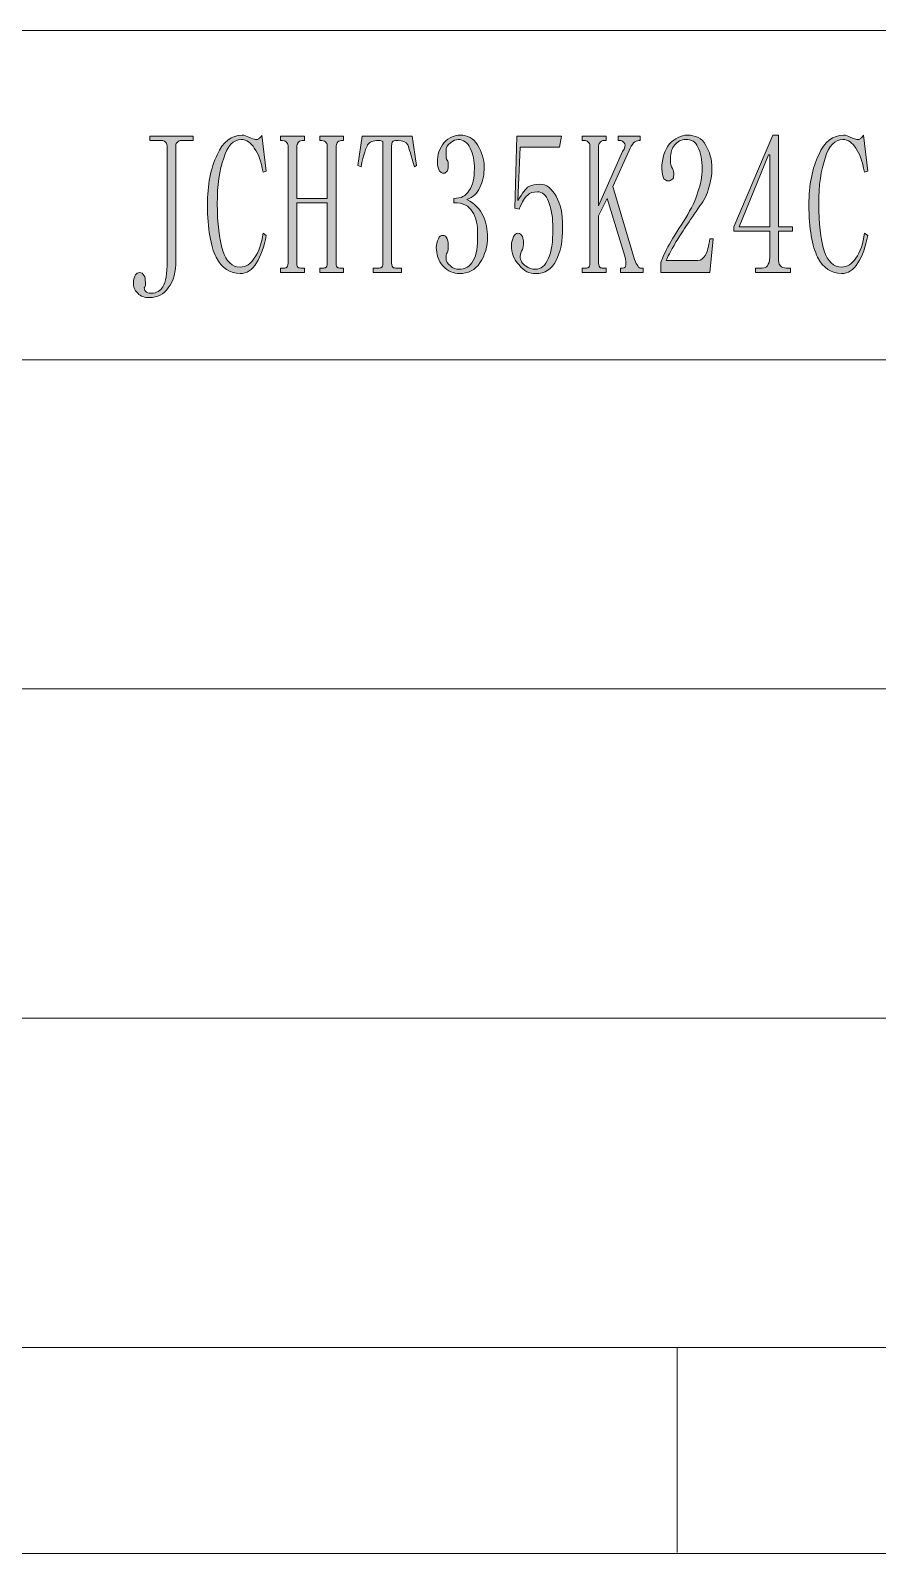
# Model space of a CAD drawing. Header units: millimetres. Extents: x 0 to 297, y 0 to 208.
# Drawn here: x 209.46 to 224.36, y 0.1 to 26.87 of the extents above; entities that cross this region are included whole.
import ezdxf

# ---------------------------------------------------------------- set-up
doc = ezdxf.new("R2010")
doc.units = ezdxf.units.MM

msp = doc.modelspace()

# ---------------------------------------------------------------- hatches: boundary and pattern name
h = msp.add_hatch(color=7)
edge = h.paths.add_edge_path(flags=0)
edge.add_spline(control_points=[(211.864222, 24.819626), (211.864222, 24.858079), (211.864222, 24.877129), (211.845172, 24.896179), (211.825769, 24.915582), (211.806719, 24.934632), (211.787669, 24.934632), (211.787669, 24.934632), (211.557658, 24.934632), (211.557658, 24.934632), (211.557658, 24.934632), (211.557658, 25.011185), (211.557658, 25.011185), (211.557658, 25.011185), (212.324244, 25.011185), (212.324244, 25.011185), (212.324244, 25.011185), (212.324244, 24.934632), (212.324244, 24.934632), (212.324244, 24.934632), (212.094233, 24.934632), (212.094233, 24.934632), (212.075183, 24.934632), (212.055781, 24.915582), (212.036731, 24.896179), (212.017681, 24.877129), (212.017681, 24.858079), (212.017681, 24.819626), (212.017681, 24.819626), (212.017681, 22.826432), (212.017681, 22.826432), (212.017681, 22.634874), (211.979228, 22.462365), (211.883272, 22.34736), (211.806719, 22.232354), (211.691714, 22.174851), (211.557658, 22.174851), (211.461703, 22.174851), (211.4042, 22.193901), (211.346697, 22.251404), (211.289194, 22.308907), (211.270144, 22.36641), (211.270144, 22.442963), (211.270144, 22.500465), (211.289194, 22.538918), (211.308597, 22.577371), (211.327647, 22.596421), (211.346697, 22.615471), (211.38515, 22.615471), (211.4042, 22.615471), (211.442653, 22.596421), (211.461703, 22.557968), (211.481106, 22.538918), (211.481106, 22.481415), (211.481106, 22.442963), (211.481106, 22.423913), (211.481106, 22.404863), (211.481106, 22.38546), (211.481106, 22.36641), (211.461703, 22.36641), (211.461703, 22.34736), (211.461703, 22.308907), (211.481106, 22.289857), (211.500156, 22.270454), (211.538608, 22.251404), (211.557658, 22.251404), (211.596111, 22.251404), (211.672664, 22.251404), (211.749217, 22.289857), (211.787669, 22.36641), (211.845172, 22.442963), (211.864222, 22.596421), (211.864222, 22.807382), (211.864222, 22.807382), (211.864222, 24.819626), (211.864222, 24.819626), (211.864222, 24.819626), (211.864222, 24.819626), (211.864222, 24.819626)], knot_values=[0, 0, 0, 0, 1, 1, 1, 2, 2, 2, 3, 3, 3, 4, 4, 4, 5, 5, 5, 6, 6, 6, 7, 7, 7, 8, 8, 8, 9, 9, 9, 10, 10, 10, 11, 11, 11, 12, 12, 12, 13, 13, 13, 14, 14, 14, 15, 15, 15, 16, 16, 16, 17, 17, 17, 18, 18, 18, 19, 19, 19, 20, 20, 20, 21, 21, 21, 22, 22, 22, 23, 23, 23, 24, 24, 24, 25, 25, 25, 26, 26, 26, 26], degree=3, periodic=1)
h = msp.add_hatch(color=7)
edge = h.paths.add_edge_path(flags=0)
edge.add_spline(control_points=[(213.148333, 22.596421), (212.975825, 22.596421), (212.822367, 22.692376), (212.726764, 22.883935), (212.630808, 23.075493), (212.573306, 23.382057), (212.573306, 23.803979), (212.573306, 24.148643), (212.630808, 24.45556), (212.745814, 24.685571), (212.841769, 24.915582), (212.994875, 25.030588), (213.186786, 25.030588), (213.224886, 25.030588), (213.263339, 25.011185), (213.301792, 24.992135), (213.359294, 24.973085), (213.397394, 24.953682), (213.416797, 24.953682), (213.435847, 24.953682), (213.4743, 24.953682), (213.4743, 24.973085), (213.49335, 24.973085), (213.5124, 24.992135), (213.531803, 25.030588), (213.531803, 25.030588), (213.608356, 24.398057), (213.608356, 24.398057), (213.608356, 24.398057), (213.550853, 24.378654), (213.550853, 24.378654), (213.5124, 24.570565), (213.4743, 24.704621), (213.397394, 24.800576), (213.339892, 24.896179), (213.263339, 24.953682), (213.167383, 24.953682), (213.033328, 24.953682), (212.918322, 24.838676), (212.860819, 24.628068), (212.784267, 24.417107), (212.745814, 24.148643), (212.745814, 23.823029), (212.745814, 23.478013), (212.784267, 23.209549), (212.841769, 22.99894), (212.899272, 22.807382), (213.014278, 22.711426), (213.148333, 22.711426), (213.244289, 22.711426), (213.339892, 22.768929), (213.397394, 22.864885), (213.4743, 22.97989), (213.531803, 23.132996), (213.550853, 23.305504), (213.550853, 23.305504), (213.608356, 23.267051), (213.608356, 23.267051), (213.569903, 23.075493), (213.5124, 22.902985), (213.435847, 22.787979), (213.359294, 22.653924), (213.263339, 22.596421), (213.148333, 22.596421), (213.148333, 22.596421), (213.148333, 22.596421), (213.148333, 22.596421), (213.148333, 22.596421), (213.148333, 22.596421), (213.148333, 22.596421)], knot_values=[0, 0, 0, 0, 1, 1, 1, 2, 2, 2, 3, 3, 3, 4, 4, 4, 5, 5, 5, 6, 6, 6, 7, 7, 7, 8, 8, 8, 9, 9, 9, 10, 10, 10, 11, 11, 11, 12, 12, 12, 13, 13, 13, 14, 14, 14, 15, 15, 15, 16, 16, 16, 17, 17, 17, 18, 18, 18, 19, 19, 19, 20, 20, 20, 21, 21, 21, 22, 22, 22, 23, 23, 23, 23], degree=3, periodic=1)
h = msp.add_hatch(color=7)
edge = h.paths.add_edge_path(flags=0)
edge.add_spline(control_points=[(214.834964, 22.807382), (214.834964, 22.768929), (214.834964, 22.730476), (214.854014, 22.711426), (214.873064, 22.692376), (214.892467, 22.692376), (214.930919, 22.692376), (214.930919, 22.692376), (214.969019, 22.692376), (214.969019, 22.692376), (214.969019, 22.692376), (214.969019, 22.615471), (214.969019, 22.615471), (214.969019, 22.615471), (214.54745, 22.615471), (214.54745, 22.615471), (214.54745, 22.615471), (214.54745, 22.692376), (214.54745, 22.692376), (214.54745, 22.692376), (214.604953, 22.692376), (214.604953, 22.692376), (214.624003, 22.692376), (214.643406, 22.692376), (214.662456, 22.711426), (214.681506, 22.730476), (214.681506, 22.768929), (214.681506, 22.807382), (214.681506, 22.807382), (214.681506, 23.842079), (214.681506, 23.842079), (214.681506, 23.842079), (214.144931, 23.842079), (214.144931, 23.842079), (214.144931, 23.842079), (214.144931, 22.807382), (214.144931, 22.807382), (214.144931, 22.768929), (214.144931, 22.730476), (214.163981, 22.711426), (214.183383, 22.692376), (214.202433, 22.692376), (214.240886, 22.692376), (214.240886, 22.692376), (214.278986, 22.692376), (214.278986, 22.692376), (214.278986, 22.692376), (214.278986, 22.615471), (214.278986, 22.615471), (214.278986, 22.615471), (213.857417, 22.615471), (213.857417, 22.615471), (213.857417, 22.615471), (213.857417, 22.692376), (213.857417, 22.692376), (213.857417, 22.692376), (213.914919, 22.692376), (213.914919, 22.692376), (213.933969, 22.692376), (213.953372, 22.692376), (213.972422, 22.711426), (213.991472, 22.730476), (213.991472, 22.768929), (213.991472, 22.807382), (213.991472, 22.807382), (213.991472, 24.819626), (213.991472, 24.819626), (213.991472, 24.858079), (213.991472, 24.877129), (213.972422, 24.896179), (213.953372, 24.915582), (213.933969, 24.934632), (213.895869, 24.934632), (213.895869, 24.934632), (213.857417, 24.934632), (213.857417, 24.934632), (213.857417, 24.934632), (213.857417, 25.011185), (213.857417, 25.011185), (213.857417, 25.011185), (214.278986, 25.011185), (214.278986, 25.011185), (214.278986, 25.011185), (214.278986, 24.934632), (214.278986, 24.934632), (214.278986, 24.934632), (214.240886, 24.934632), (214.240886, 24.934632), (214.202433, 24.934632), (214.183383, 24.915582), (214.163981, 24.896179), (214.163981, 24.877129), (214.144931, 24.858079), (214.144931, 24.819626), (214.144931, 24.819626), (214.144931, 23.918985), (214.144931, 23.918985), (214.144931, 23.918985), (214.681506, 23.918985), (214.681506, 23.918985), (214.681506, 23.918985), (214.681506, 24.819626), (214.681506, 24.819626), (214.681506, 24.858079), (214.681506, 24.877129), (214.662456, 24.896179), (214.643406, 24.915582), (214.624003, 24.934632), (214.585903, 24.934632), (214.585903, 24.934632), (214.54745, 24.934632), (214.54745, 24.934632), (214.54745, 24.934632), (214.54745, 25.011185), (214.54745, 25.011185), (214.54745, 25.011185), (214.969019, 25.011185), (214.969019, 25.011185), (214.969019, 25.011185), (214.969019, 24.934632), (214.969019, 24.934632), (214.969019, 24.934632), (214.930919, 24.934632), (214.930919, 24.934632), (214.892467, 24.934632), (214.873064, 24.915582), (214.854014, 24.896179), (214.854014, 24.877129), (214.834964, 24.858079), (214.834964, 24.819626), (214.834964, 24.819626), (214.834964, 22.807382), (214.834964, 22.807382), (214.834964, 22.807382), (214.834964, 22.807382), (214.834964, 22.807382)], knot_values=[0, 0, 0, 0, 1, 1, 1, 2, 2, 2, 3, 3, 3, 4, 4, 4, 5, 5, 5, 6, 6, 6, 7, 7, 7, 8, 8, 8, 9, 9, 9, 10, 10, 10, 11, 11, 11, 12, 12, 12, 13, 13, 13, 14, 14, 14, 15, 15, 15, 16, 16, 16, 17, 17, 17, 18, 18, 18, 19, 19, 19, 20, 20, 20, 21, 21, 21, 22, 22, 22, 23, 23, 23, 24, 24, 24, 25, 25, 25, 26, 26, 26, 27, 27, 27, 28, 28, 28, 29, 29, 29, 30, 30, 30, 31, 31, 31, 32, 32, 32, 33, 33, 33, 34, 34, 34, 35, 35, 35, 36, 36, 36, 37, 37, 37, 38, 38, 38, 39, 39, 39, 40, 40, 40, 41, 41, 41, 42, 42, 42, 43, 43, 43, 44, 44, 44, 45, 45, 45, 45], degree=3, periodic=1)
h = msp.add_hatch(color=7)
edge = h.paths.add_edge_path(flags=0)
edge.add_spline(control_points=[(215.984667, 22.615471), (215.984667, 22.615471), (215.486544, 22.615471), (215.486544, 22.615471), (215.486544, 22.615471), (215.486544, 22.692376), (215.486544, 22.692376), (215.486544, 22.692376), (215.5825, 22.692376), (215.5825, 22.692376), (215.60155, 22.692376), (215.6206, 22.692376), (215.640003, 22.711426), (215.659053, 22.730476), (215.659053, 22.768929), (215.659053, 22.807382), (215.659053, 22.807382), (215.659053, 24.800576), (215.659053, 24.800576), (215.659053, 24.858079), (215.659053, 24.915582), (215.659053, 24.915582), (215.640003, 24.934632), (215.6206, 24.934632), (215.5825, 24.934632), (215.486544, 24.934632), (215.429042, 24.915582), (215.390589, 24.858079), (215.371539, 24.819626), (215.314036, 24.685571), (215.275583, 24.47461), (215.275583, 24.47461), (215.218081, 24.49366), (215.218081, 24.49366), (215.218081, 24.49366), (215.294986, 25.011185), (215.294986, 25.011185), (215.294986, 25.011185), (216.176578, 25.011185), (216.176578, 25.011185), (216.176578, 25.011185), (216.253131, 24.49366), (216.253131, 24.49366), (216.253131, 24.49366), (216.214678, 24.47461), (216.214678, 24.47461), (216.157175, 24.666168), (216.119075, 24.800576), (216.099672, 24.858079), (216.061572, 24.915582), (216.004069, 24.934632), (215.927517, 24.934632), (215.869661, 24.934632), (215.831561, 24.934632), (215.831561, 24.915582), (215.812511, 24.915582), (215.812511, 24.858079), (215.812511, 24.781174), (215.812511, 24.781174), (215.812511, 22.807382), (215.812511, 22.807382), (215.812511, 22.768929), (215.812511, 22.730476), (215.831561, 22.711426), (215.850611, 22.692376), (215.869661, 22.692376), (215.908114, 22.692376), (215.908114, 22.692376), (215.984667, 22.692376), (215.984667, 22.692376), (215.984667, 22.692376), (215.984667, 22.615471), (215.984667, 22.615471), (215.984667, 22.615471), (215.984667, 22.615471), (215.984667, 22.615471)], knot_values=[0, 0, 0, 0, 1, 1, 1, 2, 2, 2, 3, 3, 3, 4, 4, 4, 5, 5, 5, 6, 6, 6, 7, 7, 7, 8, 8, 8, 9, 9, 9, 10, 10, 10, 11, 11, 11, 12, 12, 12, 13, 13, 13, 14, 14, 14, 15, 15, 15, 16, 16, 16, 17, 17, 17, 18, 18, 18, 19, 19, 19, 20, 20, 20, 21, 21, 21, 22, 22, 22, 23, 23, 23, 24, 24, 24, 25, 25, 25, 25], degree=3, periodic=1)
h = msp.add_hatch(color=7)
edge = h.paths.add_edge_path(flags=0)
edge.add_spline(control_points=[(217.498789, 23.248001), (217.498789, 23.075493), (217.460689, 22.922388), (217.364733, 22.787979), (217.288181, 22.653924), (217.153772, 22.596421), (217.000667, 22.596421), (216.904711, 22.596421), (216.809108, 22.634874), (216.713153, 22.730476), (216.6366, 22.826432), (216.598147, 22.941438), (216.598147, 23.056443), (216.598147, 23.113946), (216.617197, 23.152046), (216.6366, 23.209549), (216.65565, 23.248001), (216.6747, 23.267051), (216.713153, 23.267051), (216.751606, 23.267051), (216.770656, 23.248001), (216.789706, 23.209549), (216.809108, 23.152046), (216.809108, 23.113946), (216.809108, 23.094896), (216.809108, 23.037393), (216.809108, 22.99894), (216.789706, 22.960488), (216.770656, 22.941438), (216.770656, 22.902985), (216.770656, 22.883935), (216.770656, 22.807382), (216.789706, 22.768929), (216.847208, 22.730476), (216.885661, 22.692376), (216.943164, 22.672974), (217.000667, 22.672974), (217.096269, 22.672974), (217.192225, 22.711426), (217.249728, 22.826432), (217.307231, 22.922388), (217.326281, 23.075493), (217.326281, 23.286454), (217.326281, 23.43956), (217.307231, 23.573968), (217.230678, 23.688974), (217.173175, 23.784576), (217.077219, 23.842079), (216.904711, 23.842079), (216.904711, 23.842079), (216.904711, 23.918985), (216.904711, 23.918985), (217.038767, 23.918985), (217.115672, 23.957085), (217.173175, 24.05304), (217.249728, 24.148643), (217.268778, 24.283051), (217.268778, 24.436157), (217.268778, 24.570565), (217.249728, 24.704621), (217.192225, 24.800576), (217.153772, 24.896179), (217.077219, 24.953682), (216.981264, 24.953682), (216.943164, 24.953682), (216.904711, 24.934632), (216.847208, 24.896179), (216.789706, 24.858079), (216.770656, 24.819626), (216.770656, 24.743074), (216.770656, 24.647118), (216.770656, 24.608665), (216.789706, 24.589615), (216.809108, 24.570565), (216.809108, 24.551163), (216.809108, 24.513063), (216.809108, 24.47461), (216.809108, 24.436157), (216.789706, 24.398057), (216.770656, 24.378654), (216.751606, 24.359604), (216.732203, 24.359604), (216.694103, 24.359604), (216.6747, 24.378654), (216.65565, 24.398057), (216.6366, 24.436157), (216.617197, 24.47461), (216.617197, 24.551163), (216.617197, 24.685571), (216.65565, 24.800576), (216.732203, 24.896179), (216.828158, 24.992135), (216.924114, 25.030588), (217.019717, 25.030588), (217.153772, 25.030588), (217.249728, 24.973085), (217.326281, 24.858079), (217.403186, 24.723671), (217.441286, 24.608665), (217.441286, 24.47461), (217.441286, 24.340554), (217.422236, 24.206499), (217.364733, 24.110543), (217.326281, 24.014588), (217.249728, 23.938035), (217.134722, 23.899582), (217.288181, 23.823029), (217.364733, 23.727074), (217.422236, 23.612068), (217.479739, 23.497063), (217.498789, 23.363007), (217.498789, 23.248001), (217.498789, 23.248001), (217.498789, 23.248001), (217.498789, 23.248001), (217.498789, 23.248001), (217.498789, 23.248001), (217.498789, 23.248001)], knot_values=[0, 0, 0, 0, 1, 1, 1, 2, 2, 2, 3, 3, 3, 4, 4, 4, 5, 5, 5, 6, 6, 6, 7, 7, 7, 8, 8, 8, 9, 9, 9, 10, 10, 10, 11, 11, 11, 12, 12, 12, 13, 13, 13, 14, 14, 14, 15, 15, 15, 16, 16, 16, 17, 17, 17, 18, 18, 18, 19, 19, 19, 20, 20, 20, 21, 21, 21, 22, 22, 22, 23, 23, 23, 24, 24, 24, 25, 25, 25, 26, 26, 26, 27, 27, 27, 28, 28, 28, 29, 29, 29, 30, 30, 30, 31, 31, 31, 32, 32, 32, 33, 33, 33, 34, 34, 34, 35, 35, 35, 36, 36, 36, 37, 37, 37, 38, 38, 38, 39, 39, 39, 39], degree=3, periodic=1)
h = msp.add_hatch(color=7)
edge = h.paths.add_edge_path(flags=0)
edge.add_spline(control_points=[(218.418833, 24.168046), (218.533839, 24.168046), (218.629794, 24.091493), (218.706347, 23.957085), (218.7829, 23.823029), (218.821353, 23.650521), (218.821353, 23.42051), (218.821353, 23.171449), (218.7829, 22.960488), (218.706347, 22.826432), (218.629794, 22.672974), (218.514789, 22.596421), (218.342281, 22.596421), (218.246325, 22.596421), (218.131319, 22.634874), (218.054767, 22.749879), (217.958811, 22.845482), (217.920711, 22.960488), (217.920711, 23.094896), (217.920711, 23.152046), (217.939761, 23.190499), (217.958811, 23.248001), (217.978214, 23.286454), (217.997264, 23.305504), (218.035364, 23.305504), (218.073817, 23.305504), (218.092867, 23.286454), (218.112269, 23.248001), (218.131319, 23.209549), (218.131319, 23.171449), (218.131319, 23.152046), (218.131319, 23.094896), (218.131319, 23.037393), (218.112269, 23.01799), (218.092867, 22.97989), (218.073817, 22.941438), (218.073817, 22.902985), (218.073817, 22.826432), (218.112269, 22.768929), (218.169772, 22.730476), (218.227275, 22.692376), (218.284778, 22.672974), (218.342281, 22.672974), (218.437883, 22.672974), (218.514789, 22.730476), (218.572292, 22.864885), (218.629794, 22.97989), (218.648844, 23.152046), (218.648844, 23.382057), (218.648844, 23.573968), (218.629794, 23.727074), (218.572292, 23.861482), (218.533839, 23.976488), (218.457286, 24.03399), (218.380381, 24.03399), (218.303828, 24.03399), (218.246325, 24.014588), (218.207872, 23.976488), (218.150369, 23.938035), (218.112269, 23.861482), (218.054767, 23.727074), (218.054767, 23.727074), (217.978214, 23.746476), (217.978214, 23.746476), (217.978214, 23.746476), (218.016314, 25.011185), (218.016314, 25.011185), (218.016314, 25.011185), (218.802303, 25.011185), (218.802303, 25.011185), (218.802303, 25.011185), (218.76385, 24.819626), (218.76385, 24.819626), (218.76385, 24.819626), (218.073817, 24.819626), (218.073817, 24.819626), (218.073817, 24.819626), (218.035364, 23.880532), (218.035364, 23.880532), (218.112269, 24.014588), (218.169772, 24.091493), (218.227275, 24.129593), (218.284778, 24.148643), (218.342281, 24.168046), (218.418833, 24.168046), (218.418833, 24.168046), (218.418833, 24.168046), (218.418833, 24.168046), (218.418833, 24.168046), (218.418833, 24.168046), (218.418833, 24.168046)], knot_values=[0, 0, 0, 0, 1, 1, 1, 2, 2, 2, 3, 3, 3, 4, 4, 4, 5, 5, 5, 6, 6, 6, 7, 7, 7, 8, 8, 8, 9, 9, 9, 10, 10, 10, 11, 11, 11, 12, 12, 12, 13, 13, 13, 14, 14, 14, 15, 15, 15, 16, 16, 16, 17, 17, 17, 18, 18, 18, 19, 19, 19, 20, 20, 20, 21, 21, 21, 22, 22, 22, 23, 23, 23, 24, 24, 24, 25, 25, 25, 26, 26, 26, 27, 27, 27, 28, 28, 28, 29, 29, 29, 30, 30, 30, 30], degree=3, periodic=1)
h = msp.add_hatch(color=7)
edge = h.paths.add_edge_path(flags=0)
edge.add_spline(control_points=[(220.239519, 22.615471), (220.239519, 22.615471), (219.837, 22.615471), (219.837, 22.615471), (219.837, 22.615471), (219.837, 22.692376), (219.837, 22.692376), (219.837, 22.692376), (219.875453, 22.692376), (219.875453, 22.692376), (219.913906, 22.692376), (219.932956, 22.711426), (219.932956, 22.749879), (219.932956, 22.787979), (219.932956, 22.826432), (219.913906, 22.902985), (219.913906, 22.902985), (219.606989, 23.918985), (219.606989, 23.918985), (219.606989, 23.918985), (219.453883, 23.612068), (219.453883, 23.612068), (219.453883, 23.612068), (219.453883, 22.807382), (219.453883, 22.807382), (219.453883, 22.768929), (219.453883, 22.730476), (219.472933, 22.711426), (219.491983, 22.692376), (219.511386, 22.692376), (219.530436, 22.692376), (219.530436, 22.692376), (219.587939, 22.692376), (219.587939, 22.692376), (219.587939, 22.692376), (219.587939, 22.615471), (219.587939, 22.615471), (219.587939, 22.615471), (219.166369, 22.615471), (219.166369, 22.615471), (219.166369, 22.615471), (219.166369, 22.692376), (219.166369, 22.692376), (219.166369, 22.692376), (219.223872, 22.692376), (219.223872, 22.692376), (219.242922, 22.692376), (219.261972, 22.692376), (219.281375, 22.711426), (219.300425, 22.730476), (219.300425, 22.768929), (219.300425, 22.807382), (219.300425, 22.807382), (219.300425, 24.819626), (219.300425, 24.819626), (219.300425, 24.858079), (219.300425, 24.877129), (219.281375, 24.896179), (219.261972, 24.915582), (219.242922, 24.934632), (219.223872, 24.934632), (219.223872, 24.934632), (219.166369, 24.934632), (219.166369, 24.934632), (219.166369, 24.934632), (219.166369, 25.011185), (219.166369, 25.011185), (219.166369, 25.011185), (219.587939, 25.011185), (219.587939, 25.011185), (219.587939, 25.011185), (219.587939, 24.934632), (219.587939, 24.934632), (219.587939, 24.934632), (219.530436, 24.934632), (219.530436, 24.934632), (219.511386, 24.934632), (219.491983, 24.915582), (219.472933, 24.896179), (219.453883, 24.877129), (219.453883, 24.858079), (219.453883, 24.819626), (219.453883, 24.819626), (219.453883, 23.784576), (219.453883, 23.784576), (219.453883, 23.784576), (219.875453, 24.743074), (219.875453, 24.743074), (219.913906, 24.800576), (219.932956, 24.858079), (219.913906, 24.877129), (219.894503, 24.915582), (219.875453, 24.934632), (219.837, 24.934632), (219.837, 24.934632), (219.7989, 24.934632), (219.7989, 24.934632), (219.7989, 24.934632), (219.7989, 25.011185), (219.7989, 25.011185), (219.7989, 25.011185), (220.182017, 25.011185), (220.182017, 25.011185), (220.182017, 25.011185), (220.182017, 24.934632), (220.182017, 24.934632), (220.182017, 24.934632), (220.162967, 24.934632), (220.162967, 24.934632), (220.124514, 24.934632), (220.105464, 24.915582), (220.067011, 24.896179), (220.047961, 24.858079), (220.009508, 24.819626), (219.990458, 24.762124), (219.990458, 24.762124), (219.702944, 24.129593), (219.702944, 24.129593), (219.702944, 24.129593), (220.086414, 22.845482), (220.086414, 22.845482), (220.105464, 22.787979), (220.124514, 22.749879), (220.143564, 22.730476), (220.162967, 22.692376), (220.182017, 22.692376), (220.201419, 22.692376), (220.201419, 22.692376), (220.239519, 22.692376), (220.239519, 22.692376), (220.239519, 22.692376), (220.239519, 22.615471), (220.239519, 22.615471), (220.239519, 22.615471), (220.239519, 22.615471), (220.239519, 22.615471)], knot_values=[0, 0, 0, 0, 1, 1, 1, 2, 2, 2, 3, 3, 3, 4, 4, 4, 5, 5, 5, 6, 6, 6, 7, 7, 7, 8, 8, 8, 9, 9, 9, 10, 10, 10, 11, 11, 11, 12, 12, 12, 13, 13, 13, 14, 14, 14, 15, 15, 15, 16, 16, 16, 17, 17, 17, 18, 18, 18, 19, 19, 19, 20, 20, 20, 21, 21, 21, 22, 22, 22, 23, 23, 23, 24, 24, 24, 25, 25, 25, 26, 26, 26, 27, 27, 27, 28, 28, 28, 29, 29, 29, 30, 30, 30, 31, 31, 31, 32, 32, 32, 33, 33, 33, 34, 34, 34, 35, 35, 35, 36, 36, 36, 37, 37, 37, 38, 38, 38, 39, 39, 39, 40, 40, 40, 41, 41, 41, 42, 42, 42, 43, 43, 43, 44, 44, 44, 45, 45, 45, 45], degree=3, periodic=1)
h = msp.add_hatch(color=7)
edge = h.paths.add_edge_path(flags=0)
edge.add_spline(control_points=[(221.274569, 24.436157), (221.274569, 24.589615), (221.255167, 24.723671), (221.198017, 24.819626), (221.159564, 24.915582), (221.083011, 24.953682), (220.987056, 24.953682), (220.910503, 24.953682), (220.833597, 24.915582), (220.795497, 24.858079), (220.737994, 24.800576), (220.718592, 24.723671), (220.718592, 24.628068), (220.718592, 24.570565), (220.718592, 24.513063), (220.737994, 24.47461), (220.757044, 24.436157), (220.776094, 24.398057), (220.776094, 24.359604), (220.776094, 24.321151), (220.776094, 24.283051), (220.757044, 24.263649), (220.737994, 24.244599), (220.718592, 24.225549), (220.680492, 24.225549), (220.642039, 24.225549), (220.622989, 24.244599), (220.603586, 24.263649), (220.584536, 24.302101), (220.565486, 24.359604), (220.565486, 24.436157), (220.565486, 24.628068), (220.622989, 24.781174), (220.699542, 24.877129), (220.795497, 24.973085), (220.910503, 25.030588), (221.006106, 25.030588), (221.159564, 25.030588), (221.274569, 24.973085), (221.332072, 24.858079), (221.408625, 24.743074), (221.447078, 24.608665), (221.447078, 24.436157), (221.447078, 24.321151), (221.427675, 24.225549), (221.389575, 24.110543), (221.370172, 23.995538), (221.312669, 23.880532), (221.236117, 23.784576), (221.044558, 23.516465), (220.910503, 23.305504), (220.814547, 23.152046), (220.718592, 22.97989), (220.661089, 22.883935), (220.642039, 22.826432), (220.642039, 22.826432), (221.198017, 22.826432), (221.198017, 22.826432), (221.255167, 22.826432), (221.293619, 22.864885), (221.332072, 22.922388), (221.370172, 22.97989), (221.389575, 23.075493), (221.408625, 23.209549), (221.408625, 23.209549), (221.466128, 23.209549), (221.466128, 23.209549), (221.466128, 23.209549), (221.408625, 22.615471), (221.408625, 22.615471), (221.408625, 22.615471), (220.546083, 22.615471), (220.546083, 22.615471), (220.546083, 22.615471), (220.546083, 22.787979), (220.546083, 22.787979), (220.584536, 22.883935), (220.622989, 22.97989), (220.699542, 23.113946), (220.776094, 23.248001), (220.87205, 23.40146), (220.987056, 23.573968), (221.083011, 23.746476), (221.159564, 23.880532), (221.198017, 24.03399), (221.255167, 24.168046), (221.274569, 24.302101), (221.274569, 24.436157), (221.274569, 24.436157), (221.274569, 24.436157), (221.274569, 24.436157), (221.274569, 24.436157), (221.274569, 24.436157), (221.274569, 24.436157)], knot_values=[0, 0, 0, 0, 1, 1, 1, 2, 2, 2, 3, 3, 3, 4, 4, 4, 5, 5, 5, 6, 6, 6, 7, 7, 7, 8, 8, 8, 9, 9, 9, 10, 10, 10, 11, 11, 11, 12, 12, 12, 13, 13, 13, 14, 14, 14, 15, 15, 15, 16, 16, 16, 17, 17, 17, 18, 18, 18, 19, 19, 19, 20, 20, 20, 21, 21, 21, 22, 22, 22, 23, 23, 23, 24, 24, 24, 25, 25, 25, 26, 26, 26, 27, 27, 27, 28, 28, 28, 29, 29, 29, 30, 30, 30, 31, 31, 31, 31], degree=3, periodic=1)
h = msp.add_hatch(color=7)
edge = h.paths.add_edge_path(flags=0)
edge.add_spline(control_points=[(222.616183, 22.883935), (222.616183, 22.807382), (222.616183, 22.768929), (222.654283, 22.730476), (222.673686, 22.711426), (222.711786, 22.692376), (222.750239, 22.692376), (222.750239, 22.692376), (222.826792, 22.692376), (222.826792, 22.692376), (222.826792, 22.692376), (222.826792, 22.615471), (222.826792, 22.615471), (222.826792, 22.615471), (222.213664, 22.615471), (222.213664, 22.615471), (222.213664, 22.615471), (222.213664, 22.692376), (222.213664, 22.692376), (222.213664, 22.692376), (222.328669, 22.692376), (222.328669, 22.692376), (222.366769, 22.692376), (222.405222, 22.711426), (222.424272, 22.730476), (222.443675, 22.768929), (222.462725, 22.807382), (222.462725, 22.883935), (222.462725, 22.883935), (222.462725, 23.343957), (222.462725, 23.343957), (222.462725, 23.343957), (221.830194, 23.343957), (221.830194, 23.343957), (221.830194, 23.343957), (221.830194, 23.42051), (221.830194, 23.42051), (221.830194, 23.42051), (222.520228, 25.030588), (222.520228, 25.030588), (222.520228, 25.030588), (222.616183, 25.030588), (222.616183, 25.030588), (222.616183, 25.030588), (222.616183, 23.42051), (222.616183, 23.42051), (222.616183, 23.42051), (222.865244, 23.42051), (222.865244, 23.42051), (222.865244, 23.42051), (222.865244, 23.343957), (222.865244, 23.343957), (222.865244, 23.343957), (222.616183, 23.343957), (222.616183, 23.343957), (222.616183, 23.343957), (222.616183, 22.883935), (222.616183, 22.883935), (222.616183, 22.883935), (222.616183, 22.883935), (222.616183, 22.883935)], knot_values=[0, 0, 0, 0, 1, 1, 1, 2, 2, 2, 3, 3, 3, 4, 4, 4, 5, 5, 5, 6, 6, 6, 7, 7, 7, 8, 8, 8, 9, 9, 9, 10, 10, 10, 11, 11, 11, 12, 12, 12, 13, 13, 13, 14, 14, 14, 15, 15, 15, 16, 16, 16, 17, 17, 17, 18, 18, 18, 19, 19, 19, 20, 20, 20, 20], degree=3, periodic=1)
edge = h.paths.add_edge_path(flags=0)
edge.add_spline(control_points=[(222.443675, 24.685571), (222.443675, 24.685571), (221.92615, 23.42051), (221.92615, 23.42051), (221.92615, 23.42051), (222.462725, 23.42051), (222.462725, 23.42051), (222.462725, 23.42051), (222.462725, 24.685571), (222.462725, 24.685571), (222.462725, 24.685571), (222.443675, 24.685571), (222.443675, 24.685571), (222.443675, 24.685571), (222.443675, 24.685571), (222.443675, 24.685571)], knot_values=[0, 0, 0, 0, 1, 1, 1, 2, 2, 2, 3, 3, 3, 4, 4, 4, 5, 5, 5, 5], degree=3, periodic=1)
h = msp.add_hatch(color=7)
edge = h.paths.add_edge_path(flags=0)
edge.add_spline(control_points=[(223.727786, 22.596421), (223.555278, 22.596421), (223.401819, 22.692376), (223.305864, 22.883935), (223.210261, 23.075493), (223.152758, 23.382057), (223.152758, 23.803979), (223.152758, 24.148643), (223.210261, 24.45556), (223.325267, 24.685571), (223.420869, 24.915582), (223.574328, 25.030588), (223.765886, 25.030588), (223.804339, 25.030588), (223.842792, 25.011185), (223.880892, 24.992135), (223.938394, 24.973085), (223.976847, 24.953682), (223.995897, 24.953682), (224.0153, 24.953682), (224.0534, 24.953682), (224.0534, 24.973085), (224.072803, 24.973085), (224.091853, 24.992135), (224.110903, 25.030588), (224.110903, 25.030588), (224.187808, 24.398057), (224.187808, 24.398057), (224.187808, 24.398057), (224.130306, 24.378654), (224.130306, 24.378654), (224.091853, 24.570565), (224.0534, 24.704621), (223.976847, 24.800576), (223.919344, 24.896179), (223.842792, 24.953682), (223.746836, 24.953682), (223.612781, 24.953682), (223.497775, 24.838676), (223.440272, 24.628068), (223.363367, 24.417107), (223.325267, 24.148643), (223.325267, 23.823029), (223.325267, 23.478013), (223.363367, 23.209549), (223.420869, 22.99894), (223.478372, 22.807382), (223.593378, 22.711426), (223.727786, 22.711426), (223.823389, 22.711426), (223.919344, 22.768929), (223.976847, 22.864885), (224.0534, 22.97989), (224.110903, 23.132996), (224.130306, 23.305504), (224.130306, 23.305504), (224.187808, 23.267051), (224.187808, 23.267051), (224.149356, 23.075493), (224.091853, 22.902985), (224.0153, 22.787979), (223.938394, 22.653924), (223.842792, 22.596421), (223.727786, 22.596421), (223.727786, 22.596421), (223.727786, 22.596421), (223.727786, 22.596421), (223.727786, 22.596421), (223.727786, 22.596421), (223.727786, 22.596421)], knot_values=[0, 0, 0, 0, 1, 1, 1, 2, 2, 2, 3, 3, 3, 4, 4, 4, 5, 5, 5, 6, 6, 6, 7, 7, 7, 8, 8, 8, 9, 9, 9, 10, 10, 10, 11, 11, 11, 12, 12, 12, 13, 13, 13, 14, 14, 14, 15, 15, 15, 16, 16, 16, 17, 17, 17, 18, 18, 18, 19, 19, 19, 20, 20, 20, 21, 21, 21, 22, 22, 22, 23, 23, 23, 23], degree=3, periodic=1)

# ---------------------------------------------------------------- linework, layer by layer
at = {"color": 7, "lineweight": 15}
for points in [[(132.557661, 26.870324), (293.163978, 26.870324)], [(161.516483, 26.870324), (238.178269, 26.870324)], [(209.2579, 21.082299), (238.178269, 21.082299)], [(161.516483, 15.294274), (238.178269, 15.294274)], [(161.516483, 9.506249), (238.178269, 9.506249)], [(3.784953, 3.718576), (293.163978, 3.718576)], [(161.516483, 3.718576), (238.178269, 3.718576)], [(220.833597, 3.718576), (220.833597, 0.115304)], [(0.162631, 0.096254), (296.7863, 0.096254)]]:
    msp.add_lwpolyline(points, dxfattribs=at)
at = {"color": 7, "lineweight": 0}
for points, knots in [([(211.864222, 24.819626), (211.864222, 24.858079), (211.864222, 24.877129), (211.845172, 24.896179), (211.825769, 24.915582), (211.806719, 24.934632), (211.787669, 24.934632), (211.787669, 24.934632), (211.557658, 24.934632), (211.557658, 24.934632), (211.557658, 24.934632), (211.557658, 25.011185), (211.557658, 25.011185), (211.557658, 25.011185), (212.324244, 25.011185), (212.324244, 25.011185), (212.324244, 25.011185), (212.324244, 24.934632), (212.324244, 24.934632), (212.324244, 24.934632), (212.094233, 24.934632), (212.094233, 24.934632), (212.075183, 24.934632), (212.055781, 24.915582), (212.036731, 24.896179), (212.017681, 24.877129), (212.017681, 24.858079), (212.017681, 24.819626), (212.017681, 24.819626), (212.017681, 22.826432), (212.017681, 22.826432), (212.017681, 22.634874), (211.979228, 22.462365), (211.883272, 22.34736), (211.806719, 22.232354), (211.691714, 22.174851), (211.557658, 22.174851), (211.461703, 22.174851), (211.4042, 22.193901), (211.346697, 22.251404), (211.289194, 22.308907), (211.270144, 22.36641), (211.270144, 22.442963), (211.270144, 22.500465), (211.289194, 22.538918), (211.308597, 22.577371), (211.327647, 22.596421), (211.346697, 22.615471), (211.38515, 22.615471), (211.4042, 22.615471), (211.442653, 22.596421), (211.461703, 22.557968), (211.481106, 22.538918), (211.481106, 22.481415), (211.481106, 22.442963), (211.481106, 22.423913), (211.481106, 22.404863), (211.481106, 22.38546), (211.481106, 22.36641), (211.461703, 22.36641), (211.461703, 22.34736), (211.461703, 22.308907), (211.481106, 22.289857), (211.500156, 22.270454), (211.538608, 22.251404), (211.557658, 22.251404), (211.596111, 22.251404), (211.672664, 22.251404), (211.749217, 22.289857), (211.787669, 22.36641), (211.845172, 22.442963), (211.864222, 22.596421), (211.864222, 22.807382), (211.864222, 22.807382), (211.864222, 24.819626), (211.864222, 24.819626), (211.864222, 24.819626), (211.864222, 24.819626), (211.864222, 24.819626)], [0, 0, 0, 0, 1, 1, 1, 2, 2, 2, 3, 3, 3, 4, 4, 4, 5, 5, 5, 6, 6, 6, 7, 7, 7, 8, 8, 8, 9, 9, 9, 10, 10, 10, 11, 11, 11, 12, 12, 12, 13, 13, 13, 14, 14, 14, 15, 15, 15, 16, 16, 16, 17, 17, 17, 18, 18, 18, 19, 19, 19, 20, 20, 20, 21, 21, 21, 22, 22, 22, 23, 23, 23, 24, 24, 24, 25, 25, 25, 26, 26, 26, 26]), ([(213.148333, 22.596421), (212.975825, 22.596421), (212.822367, 22.692376), (212.726764, 22.883935), (212.630808, 23.075493), (212.573306, 23.382057), (212.573306, 23.803979), (212.573306, 24.148643), (212.630808, 24.45556), (212.745814, 24.685571), (212.841769, 24.915582), (212.994875, 25.030588), (213.186786, 25.030588), (213.224886, 25.030588), (213.263339, 25.011185), (213.301792, 24.992135), (213.359294, 24.973085), (213.397394, 24.953682), (213.416797, 24.953682), (213.435847, 24.953682), (213.4743, 24.953682), (213.4743, 24.973085), (213.49335, 24.973085), (213.5124, 24.992135), (213.531803, 25.030588), (213.531803, 25.030588), (213.608356, 24.398057), (213.608356, 24.398057), (213.608356, 24.398057), (213.550853, 24.378654), (213.550853, 24.378654), (213.5124, 24.570565), (213.4743, 24.704621), (213.397394, 24.800576), (213.339892, 24.896179), (213.263339, 24.953682), (213.167383, 24.953682), (213.033328, 24.953682), (212.918322, 24.838676), (212.860819, 24.628068), (212.784267, 24.417107), (212.745814, 24.148643), (212.745814, 23.823029), (212.745814, 23.478013), (212.784267, 23.209549), (212.841769, 22.99894), (212.899272, 22.807382), (213.014278, 22.711426), (213.148333, 22.711426), (213.244289, 22.711426), (213.339892, 22.768929), (213.397394, 22.864885), (213.4743, 22.97989), (213.531803, 23.132996), (213.550853, 23.305504), (213.550853, 23.305504), (213.608356, 23.267051), (213.608356, 23.267051), (213.569903, 23.075493), (213.5124, 22.902985), (213.435847, 22.787979), (213.359294, 22.653924), (213.263339, 22.596421), (213.148333, 22.596421), (213.148333, 22.596421), (213.148333, 22.596421), (213.148333, 22.596421), (213.148333, 22.596421), (213.148333, 22.596421), (213.148333, 22.596421)], [0, 0, 0, 0, 1, 1, 1, 2, 2, 2, 3, 3, 3, 4, 4, 4, 5, 5, 5, 6, 6, 6, 7, 7, 7, 8, 8, 8, 9, 9, 9, 10, 10, 10, 11, 11, 11, 12, 12, 12, 13, 13, 13, 14, 14, 14, 15, 15, 15, 16, 16, 16, 17, 17, 17, 18, 18, 18, 19, 19, 19, 20, 20, 20, 21, 21, 21, 22, 22, 22, 23, 23, 23, 23]), ([(214.834964, 22.807382), (214.834964, 22.768929), (214.834964, 22.730476), (214.854014, 22.711426), (214.873064, 22.692376), (214.892467, 22.692376), (214.930919, 22.692376), (214.930919, 22.692376), (214.969019, 22.692376), (214.969019, 22.692376), (214.969019, 22.692376), (214.969019, 22.615471), (214.969019, 22.615471), (214.969019, 22.615471), (214.54745, 22.615471), (214.54745, 22.615471), (214.54745, 22.615471), (214.54745, 22.692376), (214.54745, 22.692376), (214.54745, 22.692376), (214.604953, 22.692376), (214.604953, 22.692376), (214.624003, 22.692376), (214.643406, 22.692376), (214.662456, 22.711426), (214.681506, 22.730476), (214.681506, 22.768929), (214.681506, 22.807382), (214.681506, 22.807382), (214.681506, 23.842079), (214.681506, 23.842079), (214.681506, 23.842079), (214.144931, 23.842079), (214.144931, 23.842079), (214.144931, 23.842079), (214.144931, 22.807382), (214.144931, 22.807382), (214.144931, 22.768929), (214.144931, 22.730476), (214.163981, 22.711426), (214.183383, 22.692376), (214.202433, 22.692376), (214.240886, 22.692376), (214.240886, 22.692376), (214.278986, 22.692376), (214.278986, 22.692376), (214.278986, 22.692376), (214.278986, 22.615471), (214.278986, 22.615471), (214.278986, 22.615471), (213.857417, 22.615471), (213.857417, 22.615471), (213.857417, 22.615471), (213.857417, 22.692376), (213.857417, 22.692376), (213.857417, 22.692376), (213.914919, 22.692376), (213.914919, 22.692376), (213.933969, 22.692376), (213.953372, 22.692376), (213.972422, 22.711426), (213.991472, 22.730476), (213.991472, 22.768929), (213.991472, 22.807382), (213.991472, 22.807382), (213.991472, 24.819626), (213.991472, 24.819626), (213.991472, 24.858079), (213.991472, 24.877129), (213.972422, 24.896179), (213.953372, 24.915582), (213.933969, 24.934632), (213.895869, 24.934632), (213.895869, 24.934632), (213.857417, 24.934632), (213.857417, 24.934632), (213.857417, 24.934632), (213.857417, 25.011185), (213.857417, 25.011185), (213.857417, 25.011185), (214.278986, 25.011185), (214.278986, 25.011185), (214.278986, 25.011185), (214.278986, 24.934632), (214.278986, 24.934632), (214.278986, 24.934632), (214.240886, 24.934632), (214.240886, 24.934632), (214.202433, 24.934632), (214.183383, 24.915582), (214.163981, 24.896179), (214.163981, 24.877129), (214.144931, 24.858079), (214.144931, 24.819626), (214.144931, 24.819626), (214.144931, 23.918985), (214.144931, 23.918985), (214.144931, 23.918985), (214.681506, 23.918985), (214.681506, 23.918985), (214.681506, 23.918985), (214.681506, 24.819626), (214.681506, 24.819626), (214.681506, 24.858079), (214.681506, 24.877129), (214.662456, 24.896179), (214.643406, 24.915582), (214.624003, 24.934632), (214.585903, 24.934632), (214.585903, 24.934632), (214.54745, 24.934632), (214.54745, 24.934632), (214.54745, 24.934632), (214.54745, 25.011185), (214.54745, 25.011185), (214.54745, 25.011185), (214.969019, 25.011185), (214.969019, 25.011185), (214.969019, 25.011185), (214.969019, 24.934632), (214.969019, 24.934632), (214.969019, 24.934632), (214.930919, 24.934632), (214.930919, 24.934632), (214.892467, 24.934632), (214.873064, 24.915582), (214.854014, 24.896179), (214.854014, 24.877129), (214.834964, 24.858079), (214.834964, 24.819626), (214.834964, 24.819626), (214.834964, 22.807382), (214.834964, 22.807382), (214.834964, 22.807382), (214.834964, 22.807382), (214.834964, 22.807382)], [0, 0, 0, 0, 1, 1, 1, 2, 2, 2, 3, 3, 3, 4, 4, 4, 5, 5, 5, 6, 6, 6, 7, 7, 7, 8, 8, 8, 9, 9, 9, 10, 10, 10, 11, 11, 11, 12, 12, 12, 13, 13, 13, 14, 14, 14, 15, 15, 15, 16, 16, 16, 17, 17, 17, 18, 18, 18, 19, 19, 19, 20, 20, 20, 21, 21, 21, 22, 22, 22, 23, 23, 23, 24, 24, 24, 25, 25, 25, 26, 26, 26, 27, 27, 27, 28, 28, 28, 29, 29, 29, 30, 30, 30, 31, 31, 31, 32, 32, 32, 33, 33, 33, 34, 34, 34, 35, 35, 35, 36, 36, 36, 37, 37, 37, 38, 38, 38, 39, 39, 39, 40, 40, 40, 41, 41, 41, 42, 42, 42, 43, 43, 43, 44, 44, 44, 45, 45, 45, 45]), ([(215.984667, 22.615471), (215.984667, 22.615471), (215.486544, 22.615471), (215.486544, 22.615471), (215.486544, 22.615471), (215.486544, 22.692376), (215.486544, 22.692376), (215.486544, 22.692376), (215.5825, 22.692376), (215.5825, 22.692376), (215.60155, 22.692376), (215.6206, 22.692376), (215.640003, 22.711426), (215.659053, 22.730476), (215.659053, 22.768929), (215.659053, 22.807382), (215.659053, 22.807382), (215.659053, 24.800576), (215.659053, 24.800576), (215.659053, 24.858079), (215.659053, 24.915582), (215.659053, 24.915582), (215.640003, 24.934632), (215.6206, 24.934632), (215.5825, 24.934632), (215.486544, 24.934632), (215.429042, 24.915582), (215.390589, 24.858079), (215.371539, 24.819626), (215.314036, 24.685571), (215.275583, 24.47461), (215.275583, 24.47461), (215.218081, 24.49366), (215.218081, 24.49366), (215.218081, 24.49366), (215.294986, 25.011185), (215.294986, 25.011185), (215.294986, 25.011185), (216.176578, 25.011185), (216.176578, 25.011185), (216.176578, 25.011185), (216.253131, 24.49366), (216.253131, 24.49366), (216.253131, 24.49366), (216.214678, 24.47461), (216.214678, 24.47461), (216.157175, 24.666168), (216.119075, 24.800576), (216.099672, 24.858079), (216.061572, 24.915582), (216.004069, 24.934632), (215.927517, 24.934632), (215.869661, 24.934632), (215.831561, 24.934632), (215.831561, 24.915582), (215.812511, 24.915582), (215.812511, 24.858079), (215.812511, 24.781174), (215.812511, 24.781174), (215.812511, 22.807382), (215.812511, 22.807382), (215.812511, 22.768929), (215.812511, 22.730476), (215.831561, 22.711426), (215.850611, 22.692376), (215.869661, 22.692376), (215.908114, 22.692376), (215.908114, 22.692376), (215.984667, 22.692376), (215.984667, 22.692376), (215.984667, 22.692376), (215.984667, 22.615471), (215.984667, 22.615471), (215.984667, 22.615471), (215.984667, 22.615471), (215.984667, 22.615471)], [0, 0, 0, 0, 1, 1, 1, 2, 2, 2, 3, 3, 3, 4, 4, 4, 5, 5, 5, 6, 6, 6, 7, 7, 7, 8, 8, 8, 9, 9, 9, 10, 10, 10, 11, 11, 11, 12, 12, 12, 13, 13, 13, 14, 14, 14, 15, 15, 15, 16, 16, 16, 17, 17, 17, 18, 18, 18, 19, 19, 19, 20, 20, 20, 21, 21, 21, 22, 22, 22, 23, 23, 23, 24, 24, 24, 25, 25, 25, 25]), ([(217.498789, 23.248001), (217.498789, 23.075493), (217.460689, 22.922388), (217.364733, 22.787979), (217.288181, 22.653924), (217.153772, 22.596421), (217.000667, 22.596421), (216.904711, 22.596421), (216.809108, 22.634874), (216.713153, 22.730476), (216.6366, 22.826432), (216.598147, 22.941438), (216.598147, 23.056443), (216.598147, 23.113946), (216.617197, 23.152046), (216.6366, 23.209549), (216.65565, 23.248001), (216.6747, 23.267051), (216.713153, 23.267051), (216.751606, 23.267051), (216.770656, 23.248001), (216.789706, 23.209549), (216.809108, 23.152046), (216.809108, 23.113946), (216.809108, 23.094896), (216.809108, 23.037393), (216.809108, 22.99894), (216.789706, 22.960488), (216.770656, 22.941438), (216.770656, 22.902985), (216.770656, 22.883935), (216.770656, 22.807382), (216.789706, 22.768929), (216.847208, 22.730476), (216.885661, 22.692376), (216.943164, 22.672974), (217.000667, 22.672974), (217.096269, 22.672974), (217.192225, 22.711426), (217.249728, 22.826432), (217.307231, 22.922388), (217.326281, 23.075493), (217.326281, 23.286454), (217.326281, 23.43956), (217.307231, 23.573968), (217.230678, 23.688974), (217.173175, 23.784576), (217.077219, 23.842079), (216.904711, 23.842079), (216.904711, 23.842079), (216.904711, 23.918985), (216.904711, 23.918985), (217.038767, 23.918985), (217.115672, 23.957085), (217.173175, 24.05304), (217.249728, 24.148643), (217.268778, 24.283051), (217.268778, 24.436157), (217.268778, 24.570565), (217.249728, 24.704621), (217.192225, 24.800576), (217.153772, 24.896179), (217.077219, 24.953682), (216.981264, 24.953682), (216.943164, 24.953682), (216.904711, 24.934632), (216.847208, 24.896179), (216.789706, 24.858079), (216.770656, 24.819626), (216.770656, 24.743074), (216.770656, 24.647118), (216.770656, 24.608665), (216.789706, 24.589615), (216.809108, 24.570565), (216.809108, 24.551163), (216.809108, 24.513063), (216.809108, 24.47461), (216.809108, 24.436157), (216.789706, 24.398057), (216.770656, 24.378654), (216.751606, 24.359604), (216.732203, 24.359604), (216.694103, 24.359604), (216.6747, 24.378654), (216.65565, 24.398057), (216.6366, 24.436157), (216.617197, 24.47461), (216.617197, 24.551163), (216.617197, 24.685571), (216.65565, 24.800576), (216.732203, 24.896179), (216.828158, 24.992135), (216.924114, 25.030588), (217.019717, 25.030588), (217.153772, 25.030588), (217.249728, 24.973085), (217.326281, 24.858079), (217.403186, 24.723671), (217.441286, 24.608665), (217.441286, 24.47461), (217.441286, 24.340554), (217.422236, 24.206499), (217.364733, 24.110543), (217.326281, 24.014588), (217.249728, 23.938035), (217.134722, 23.899582), (217.288181, 23.823029), (217.364733, 23.727074), (217.422236, 23.612068), (217.479739, 23.497063), (217.498789, 23.363007), (217.498789, 23.248001), (217.498789, 23.248001), (217.498789, 23.248001), (217.498789, 23.248001), (217.498789, 23.248001), (217.498789, 23.248001), (217.498789, 23.248001)], [0, 0, 0, 0, 1, 1, 1, 2, 2, 2, 3, 3, 3, 4, 4, 4, 5, 5, 5, 6, 6, 6, 7, 7, 7, 8, 8, 8, 9, 9, 9, 10, 10, 10, 11, 11, 11, 12, 12, 12, 13, 13, 13, 14, 14, 14, 15, 15, 15, 16, 16, 16, 17, 17, 17, 18, 18, 18, 19, 19, 19, 20, 20, 20, 21, 21, 21, 22, 22, 22, 23, 23, 23, 24, 24, 24, 25, 25, 25, 26, 26, 26, 27, 27, 27, 28, 28, 28, 29, 29, 29, 30, 30, 30, 31, 31, 31, 32, 32, 32, 33, 33, 33, 34, 34, 34, 35, 35, 35, 36, 36, 36, 37, 37, 37, 38, 38, 38, 39, 39, 39, 39]), ([(218.418833, 24.168046), (218.533839, 24.168046), (218.629794, 24.091493), (218.706347, 23.957085), (218.7829, 23.823029), (218.821353, 23.650521), (218.821353, 23.42051), (218.821353, 23.171449), (218.7829, 22.960488), (218.706347, 22.826432), (218.629794, 22.672974), (218.514789, 22.596421), (218.342281, 22.596421), (218.246325, 22.596421), (218.131319, 22.634874), (218.054767, 22.749879), (217.958811, 22.845482), (217.920711, 22.960488), (217.920711, 23.094896), (217.920711, 23.152046), (217.939761, 23.190499), (217.958811, 23.248001), (217.978214, 23.286454), (217.997264, 23.305504), (218.035364, 23.305504), (218.073817, 23.305504), (218.092867, 23.286454), (218.112269, 23.248001), (218.131319, 23.209549), (218.131319, 23.171449), (218.131319, 23.152046), (218.131319, 23.094896), (218.131319, 23.037393), (218.112269, 23.01799), (218.092867, 22.97989), (218.073817, 22.941438), (218.073817, 22.902985), (218.073817, 22.826432), (218.112269, 22.768929), (218.169772, 22.730476), (218.227275, 22.692376), (218.284778, 22.672974), (218.342281, 22.672974), (218.437883, 22.672974), (218.514789, 22.730476), (218.572292, 22.864885), (218.629794, 22.97989), (218.648844, 23.152046), (218.648844, 23.382057), (218.648844, 23.573968), (218.629794, 23.727074), (218.572292, 23.861482), (218.533839, 23.976488), (218.457286, 24.03399), (218.380381, 24.03399), (218.303828, 24.03399), (218.246325, 24.014588), (218.207872, 23.976488), (218.150369, 23.938035), (218.112269, 23.861482), (218.054767, 23.727074), (218.054767, 23.727074), (217.978214, 23.746476), (217.978214, 23.746476), (217.978214, 23.746476), (218.016314, 25.011185), (218.016314, 25.011185), (218.016314, 25.011185), (218.802303, 25.011185), (218.802303, 25.011185), (218.802303, 25.011185), (218.76385, 24.819626), (218.76385, 24.819626), (218.76385, 24.819626), (218.073817, 24.819626), (218.073817, 24.819626), (218.073817, 24.819626), (218.035364, 23.880532), (218.035364, 23.880532), (218.112269, 24.014588), (218.169772, 24.091493), (218.227275, 24.129593), (218.284778, 24.148643), (218.342281, 24.168046), (218.418833, 24.168046), (218.418833, 24.168046), (218.418833, 24.168046), (218.418833, 24.168046), (218.418833, 24.168046), (218.418833, 24.168046), (218.418833, 24.168046)], [0, 0, 0, 0, 1, 1, 1, 2, 2, 2, 3, 3, 3, 4, 4, 4, 5, 5, 5, 6, 6, 6, 7, 7, 7, 8, 8, 8, 9, 9, 9, 10, 10, 10, 11, 11, 11, 12, 12, 12, 13, 13, 13, 14, 14, 14, 15, 15, 15, 16, 16, 16, 17, 17, 17, 18, 18, 18, 19, 19, 19, 20, 20, 20, 21, 21, 21, 22, 22, 22, 23, 23, 23, 24, 24, 24, 25, 25, 25, 26, 26, 26, 27, 27, 27, 28, 28, 28, 29, 29, 29, 30, 30, 30, 30]), ([(220.239519, 22.615471), (220.239519, 22.615471), (219.837, 22.615471), (219.837, 22.615471), (219.837, 22.615471), (219.837, 22.692376), (219.837, 22.692376), (219.837, 22.692376), (219.875453, 22.692376), (219.875453, 22.692376), (219.913906, 22.692376), (219.932956, 22.711426), (219.932956, 22.749879), (219.932956, 22.787979), (219.932956, 22.826432), (219.913906, 22.902985), (219.913906, 22.902985), (219.606989, 23.918985), (219.606989, 23.918985), (219.606989, 23.918985), (219.453883, 23.612068), (219.453883, 23.612068), (219.453883, 23.612068), (219.453883, 22.807382), (219.453883, 22.807382), (219.453883, 22.768929), (219.453883, 22.730476), (219.472933, 22.711426), (219.491983, 22.692376), (219.511386, 22.692376), (219.530436, 22.692376), (219.530436, 22.692376), (219.587939, 22.692376), (219.587939, 22.692376), (219.587939, 22.692376), (219.587939, 22.615471), (219.587939, 22.615471), (219.587939, 22.615471), (219.166369, 22.615471), (219.166369, 22.615471), (219.166369, 22.615471), (219.166369, 22.692376), (219.166369, 22.692376), (219.166369, 22.692376), (219.223872, 22.692376), (219.223872, 22.692376), (219.242922, 22.692376), (219.261972, 22.692376), (219.281375, 22.711426), (219.300425, 22.730476), (219.300425, 22.768929), (219.300425, 22.807382), (219.300425, 22.807382), (219.300425, 24.819626), (219.300425, 24.819626), (219.300425, 24.858079), (219.300425, 24.877129), (219.281375, 24.896179), (219.261972, 24.915582), (219.242922, 24.934632), (219.223872, 24.934632), (219.223872, 24.934632), (219.166369, 24.934632), (219.166369, 24.934632), (219.166369, 24.934632), (219.166369, 25.011185), (219.166369, 25.011185), (219.166369, 25.011185), (219.587939, 25.011185), (219.587939, 25.011185), (219.587939, 25.011185), (219.587939, 24.934632), (219.587939, 24.934632), (219.587939, 24.934632), (219.530436, 24.934632), (219.530436, 24.934632), (219.511386, 24.934632), (219.491983, 24.915582), (219.472933, 24.896179), (219.453883, 24.877129), (219.453883, 24.858079), (219.453883, 24.819626), (219.453883, 24.819626), (219.453883, 23.784576), (219.453883, 23.784576), (219.453883, 23.784576), (219.875453, 24.743074), (219.875453, 24.743074), (219.913906, 24.800576), (219.932956, 24.858079), (219.913906, 24.877129), (219.894503, 24.915582), (219.875453, 24.934632), (219.837, 24.934632), (219.837, 24.934632), (219.7989, 24.934632), (219.7989, 24.934632), (219.7989, 24.934632), (219.7989, 25.011185), (219.7989, 25.011185), (219.7989, 25.011185), (220.182017, 25.011185), (220.182017, 25.011185), (220.182017, 25.011185), (220.182017, 24.934632), (220.182017, 24.934632), (220.182017, 24.934632), (220.162967, 24.934632), (220.162967, 24.934632), (220.124514, 24.934632), (220.105464, 24.915582), (220.067011, 24.896179), (220.047961, 24.858079), (220.009508, 24.819626), (219.990458, 24.762124), (219.990458, 24.762124), (219.702944, 24.129593), (219.702944, 24.129593), (219.702944, 24.129593), (220.086414, 22.845482), (220.086414, 22.845482), (220.105464, 22.787979), (220.124514, 22.749879), (220.143564, 22.730476), (220.162967, 22.692376), (220.182017, 22.692376), (220.201419, 22.692376), (220.201419, 22.692376), (220.239519, 22.692376), (220.239519, 22.692376), (220.239519, 22.692376), (220.239519, 22.615471), (220.239519, 22.615471), (220.239519, 22.615471), (220.239519, 22.615471), (220.239519, 22.615471)], [0, 0, 0, 0, 1, 1, 1, 2, 2, 2, 3, 3, 3, 4, 4, 4, 5, 5, 5, 6, 6, 6, 7, 7, 7, 8, 8, 8, 9, 9, 9, 10, 10, 10, 11, 11, 11, 12, 12, 12, 13, 13, 13, 14, 14, 14, 15, 15, 15, 16, 16, 16, 17, 17, 17, 18, 18, 18, 19, 19, 19, 20, 20, 20, 21, 21, 21, 22, 22, 22, 23, 23, 23, 24, 24, 24, 25, 25, 25, 26, 26, 26, 27, 27, 27, 28, 28, 28, 29, 29, 29, 30, 30, 30, 31, 31, 31, 32, 32, 32, 33, 33, 33, 34, 34, 34, 35, 35, 35, 36, 36, 36, 37, 37, 37, 38, 38, 38, 39, 39, 39, 40, 40, 40, 41, 41, 41, 42, 42, 42, 43, 43, 43, 44, 44, 44, 45, 45, 45, 45]), ([(221.274569, 24.436157), (221.274569, 24.589615), (221.255167, 24.723671), (221.198017, 24.819626), (221.159564, 24.915582), (221.083011, 24.953682), (220.987056, 24.953682), (220.910503, 24.953682), (220.833597, 24.915582), (220.795497, 24.858079), (220.737994, 24.800576), (220.718592, 24.723671), (220.718592, 24.628068), (220.718592, 24.570565), (220.718592, 24.513063), (220.737994, 24.47461), (220.757044, 24.436157), (220.776094, 24.398057), (220.776094, 24.359604), (220.776094, 24.321151), (220.776094, 24.283051), (220.757044, 24.263649), (220.737994, 24.244599), (220.718592, 24.225549), (220.680492, 24.225549), (220.642039, 24.225549), (220.622989, 24.244599), (220.603586, 24.263649), (220.584536, 24.302101), (220.565486, 24.359604), (220.565486, 24.436157), (220.565486, 24.628068), (220.622989, 24.781174), (220.699542, 24.877129), (220.795497, 24.973085), (220.910503, 25.030588), (221.006106, 25.030588), (221.159564, 25.030588), (221.274569, 24.973085), (221.332072, 24.858079), (221.408625, 24.743074), (221.447078, 24.608665), (221.447078, 24.436157), (221.447078, 24.321151), (221.427675, 24.225549), (221.389575, 24.110543), (221.370172, 23.995538), (221.312669, 23.880532), (221.236117, 23.784576), (221.044558, 23.516465), (220.910503, 23.305504), (220.814547, 23.152046), (220.718592, 22.97989), (220.661089, 22.883935), (220.642039, 22.826432), (220.642039, 22.826432), (221.198017, 22.826432), (221.198017, 22.826432), (221.255167, 22.826432), (221.293619, 22.864885), (221.332072, 22.922388), (221.370172, 22.97989), (221.389575, 23.075493), (221.408625, 23.209549), (221.408625, 23.209549), (221.466128, 23.209549), (221.466128, 23.209549), (221.466128, 23.209549), (221.408625, 22.615471), (221.408625, 22.615471), (221.408625, 22.615471), (220.546083, 22.615471), (220.546083, 22.615471), (220.546083, 22.615471), (220.546083, 22.787979), (220.546083, 22.787979), (220.584536, 22.883935), (220.622989, 22.97989), (220.699542, 23.113946), (220.776094, 23.248001), (220.87205, 23.40146), (220.987056, 23.573968), (221.083011, 23.746476), (221.159564, 23.880532), (221.198017, 24.03399), (221.255167, 24.168046), (221.274569, 24.302101), (221.274569, 24.436157), (221.274569, 24.436157), (221.274569, 24.436157), (221.274569, 24.436157), (221.274569, 24.436157), (221.274569, 24.436157), (221.274569, 24.436157)], [0, 0, 0, 0, 1, 1, 1, 2, 2, 2, 3, 3, 3, 4, 4, 4, 5, 5, 5, 6, 6, 6, 7, 7, 7, 8, 8, 8, 9, 9, 9, 10, 10, 10, 11, 11, 11, 12, 12, 12, 13, 13, 13, 14, 14, 14, 15, 15, 15, 16, 16, 16, 17, 17, 17, 18, 18, 18, 19, 19, 19, 20, 20, 20, 21, 21, 21, 22, 22, 22, 23, 23, 23, 24, 24, 24, 25, 25, 25, 26, 26, 26, 27, 27, 27, 28, 28, 28, 29, 29, 29, 30, 30, 30, 31, 31, 31, 31]), ([(222.616183, 22.883935), (222.616183, 22.807382), (222.616183, 22.768929), (222.654283, 22.730476), (222.673686, 22.711426), (222.711786, 22.692376), (222.750239, 22.692376), (222.750239, 22.692376), (222.826792, 22.692376), (222.826792, 22.692376), (222.826792, 22.692376), (222.826792, 22.615471), (222.826792, 22.615471), (222.826792, 22.615471), (222.213664, 22.615471), (222.213664, 22.615471), (222.213664, 22.615471), (222.213664, 22.692376), (222.213664, 22.692376), (222.213664, 22.692376), (222.328669, 22.692376), (222.328669, 22.692376), (222.366769, 22.692376), (222.405222, 22.711426), (222.424272, 22.730476), (222.443675, 22.768929), (222.462725, 22.807382), (222.462725, 22.883935), (222.462725, 22.883935), (222.462725, 23.343957), (222.462725, 23.343957), (222.462725, 23.343957), (221.830194, 23.343957), (221.830194, 23.343957), (221.830194, 23.343957), (221.830194, 23.42051), (221.830194, 23.42051), (221.830194, 23.42051), (222.520228, 25.030588), (222.520228, 25.030588), (222.520228, 25.030588), (222.616183, 25.030588), (222.616183, 25.030588), (222.616183, 25.030588), (222.616183, 23.42051), (222.616183, 23.42051), (222.616183, 23.42051), (222.865244, 23.42051), (222.865244, 23.42051), (222.865244, 23.42051), (222.865244, 23.343957), (222.865244, 23.343957), (222.865244, 23.343957), (222.616183, 23.343957), (222.616183, 23.343957), (222.616183, 23.343957), (222.616183, 22.883935), (222.616183, 22.883935), (222.616183, 22.883935), (222.616183, 22.883935), (222.616183, 22.883935)], [0, 0, 0, 0, 1, 1, 1, 2, 2, 2, 3, 3, 3, 4, 4, 4, 5, 5, 5, 6, 6, 6, 7, 7, 7, 8, 8, 8, 9, 9, 9, 10, 10, 10, 11, 11, 11, 12, 12, 12, 13, 13, 13, 14, 14, 14, 15, 15, 15, 16, 16, 16, 17, 17, 17, 18, 18, 18, 19, 19, 19, 20, 20, 20, 20]), ([(223.727786, 22.596421), (223.555278, 22.596421), (223.401819, 22.692376), (223.305864, 22.883935), (223.210261, 23.075493), (223.152758, 23.382057), (223.152758, 23.803979), (223.152758, 24.148643), (223.210261, 24.45556), (223.325267, 24.685571), (223.420869, 24.915582), (223.574328, 25.030588), (223.765886, 25.030588), (223.804339, 25.030588), (223.842792, 25.011185), (223.880892, 24.992135), (223.938394, 24.973085), (223.976847, 24.953682), (223.995897, 24.953682), (224.0153, 24.953682), (224.0534, 24.953682), (224.0534, 24.973085), (224.072803, 24.973085), (224.091853, 24.992135), (224.110903, 25.030588), (224.110903, 25.030588), (224.187808, 24.398057), (224.187808, 24.398057), (224.187808, 24.398057), (224.130306, 24.378654), (224.130306, 24.378654), (224.091853, 24.570565), (224.0534, 24.704621), (223.976847, 24.800576), (223.919344, 24.896179), (223.842792, 24.953682), (223.746836, 24.953682), (223.612781, 24.953682), (223.497775, 24.838676), (223.440272, 24.628068), (223.363367, 24.417107), (223.325267, 24.148643), (223.325267, 23.823029), (223.325267, 23.478013), (223.363367, 23.209549), (223.420869, 22.99894), (223.478372, 22.807382), (223.593378, 22.711426), (223.727786, 22.711426), (223.823389, 22.711426), (223.919344, 22.768929), (223.976847, 22.864885), (224.0534, 22.97989), (224.110903, 23.132996), (224.130306, 23.305504), (224.130306, 23.305504), (224.187808, 23.267051), (224.187808, 23.267051), (224.149356, 23.075493), (224.091853, 22.902985), (224.0153, 22.787979), (223.938394, 22.653924), (223.842792, 22.596421), (223.727786, 22.596421), (223.727786, 22.596421), (223.727786, 22.596421), (223.727786, 22.596421), (223.727786, 22.596421), (223.727786, 22.596421), (223.727786, 22.596421)], [0, 0, 0, 0, 1, 1, 1, 2, 2, 2, 3, 3, 3, 4, 4, 4, 5, 5, 5, 6, 6, 6, 7, 7, 7, 8, 8, 8, 9, 9, 9, 10, 10, 10, 11, 11, 11, 12, 12, 12, 13, 13, 13, 14, 14, 14, 15, 15, 15, 16, 16, 16, 17, 17, 17, 18, 18, 18, 19, 19, 19, 20, 20, 20, 21, 21, 21, 22, 22, 22, 23, 23, 23, 23]), ([(222.443675, 24.685571), (222.443675, 24.685571), (221.92615, 23.42051), (221.92615, 23.42051), (221.92615, 23.42051), (222.462725, 23.42051), (222.462725, 23.42051), (222.462725, 23.42051), (222.462725, 24.685571), (222.462725, 24.685571), (222.462725, 24.685571), (222.443675, 24.685571), (222.443675, 24.685571), (222.443675, 24.685571), (222.443675, 24.685571), (222.443675, 24.685571)], [0, 0, 0, 0, 1, 1, 1, 2, 2, 2, 3, 3, 3, 4, 4, 4, 5, 5, 5, 5])]:
    msp.add_open_spline(points, degree=3, knots=knots, dxfattribs=at)

doc.saveas('drawing.dxf')
